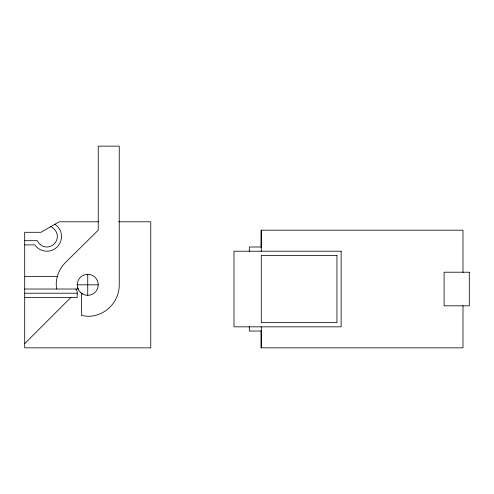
<?xml version="1.0" encoding="UTF-8"?>
<svg xmlns="http://www.w3.org/2000/svg" width="494" height="494" viewBox="0 0 494 494"><rect width="100%" height="100%" fill="white"/><g stroke="black" fill="none" stroke-linecap="round" stroke-linejoin="round"><path stroke-width="0.74" d="M24.7 343.651L70.926 297.425M98.584 221.787L59.187 221.787L40.99 232.291L24.7 232.291L24.7 347.85L150.763 347.85L150.763 221.787L118.443 221.787M24.7 240.695L37.309 240.695L39.409 243.925L41.589 245.592A10.504 10.504 0 0 0 56.989 233.773C56.094 230.587 53.692 228.105 50.783 226.641M24.7 244.901L34.907 244.901L36.439 246.895A14.709 14.709 0 0 0 57.242 246.895A14.709 14.709 0 0 0 57.242 226.098L54.871 224.276M261.629 247L249.316 247L249.316 251.625M24.7 276.418L57.705 276.418M77.225 284.822L98.238 284.822M24.7 289.021L78.2 289.021L77.583 287.539M24.7 293.226L77.225 293.226M24.7 297.425L77.225 297.425L77.225 291.658L75.946 289.021M261.629 331.042L249.316 331.042L249.316 326.417M82.479 293.918L81.43 293.109L81.43 315.505L87.734 316.339A31.517 31.517 0 0 0 119.252 284.822L119.252 146.15L98.238 146.15L98.238 230.192L65.449 262.536A31.517 31.517 0 0 0 56.217 284.822L56.767 289.021M462.995 272.49L462.995 230.192L261.079 230.192L261.079 247.111M462.995 305.558L462.995 347.85L261.079 347.85L261.079 330.937M261.289 230.192L261.289 251.724M261.289 326.843L261.289 347.85M87.734 274.312L87.734 295.326M341.132 251.205L233.977 251.205L233.977 326.843L341.132 326.843L341.132 251.205M336.933 255.404L261.289 255.404L261.289 322.638L336.933 322.638L336.933 255.404M469.3 272.213L444.087 272.213L444.087 305.829L469.3 305.829L469.3 272.213M80.306 292.25A10.504 10.504 0 0 0 97.88 287.539A10.504 10.504 0 0 0 85.011 274.67A10.504 10.504 0 0 0 80.306 292.25"/></g></svg>
